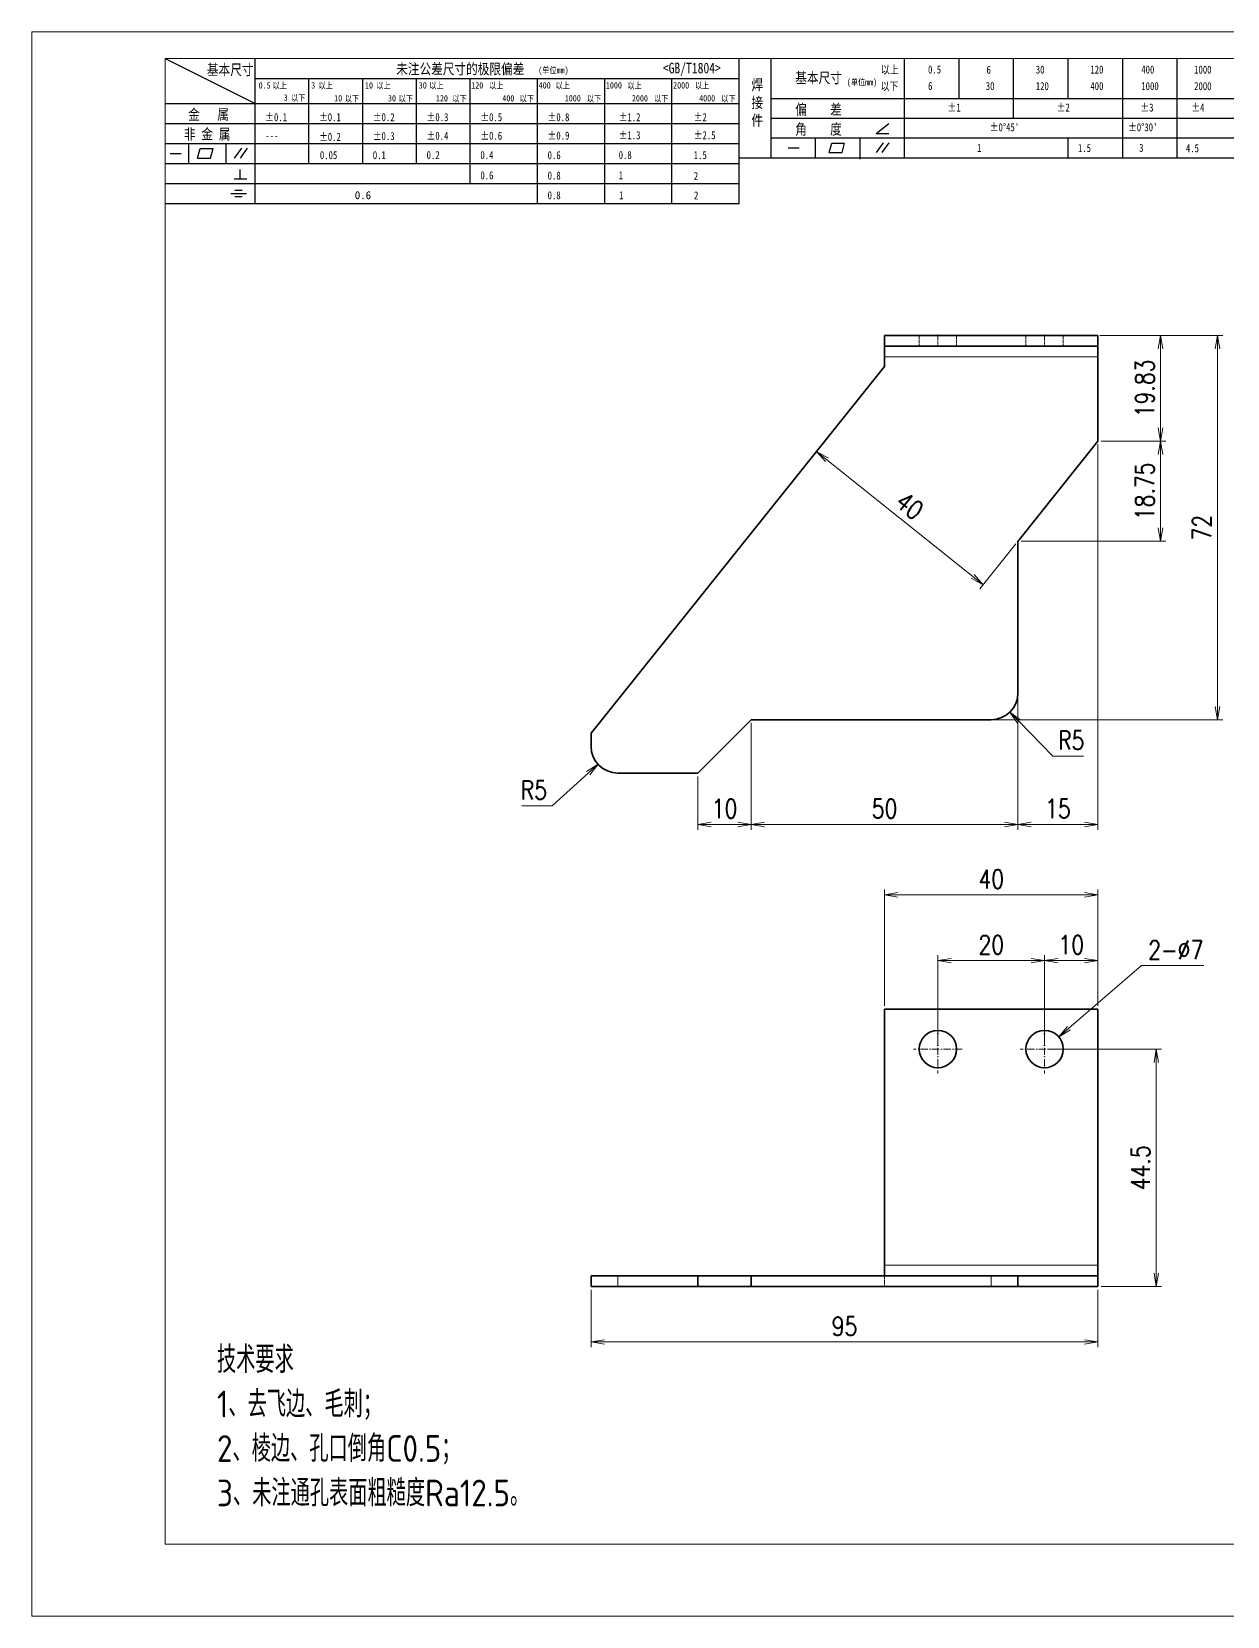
# Model space of a CAD drawing. Header units: millimetres. Extents: x 1333 to 38145, y -42879 to -3789.
# Drawn here: x 20581.9 to 20806, y -5463.3 to -5166.3 of the extents above; entities that cross this region are included whole.
import ezdxf

# ---------------------------------------------------------------- set-up
doc = ezdxf.new("R2010")
doc.units = ezdxf.units.MM
doc.header["$LTSCALE"] = 0.5
for name, pattern in [('AM_ISO02W050x2', [3.75, 3, -0.75]), ('AM_ISO08W050x2', [9, 6, -0.75, 1.5, -0.75]), ('DASHDOT', [18.5, 12, -3, 0.5, -3]), ('DASHED', [15, 12, -3])]:
    doc.linetypes.add(name, pattern=pattern)
for name, color, linetype, lineweight in [('中心线', 2, 'AM_ISO08W050x2', 18), ('图框', 7, 'Continuous', 18), ('标注线', 3, 'Continuous', 18), ('粗实线', 7, 'Continuous', 35), ('虚线', 1, 'AM_ISO02W050x2', 18)]:
    doc.layers.add(name, color=color, linetype=linetype, lineweight=lineweight)
doc.layers.add('图\\M+19E79\\M+195B6\\M+18E9A', color=7, linetype='Continuous')
doc.layers.add('打印-禁用', color=7, linetype='Continuous', lineweight=15, plot=False)
doc.styles.add('DIM', font='romans.shx', dxfattribs={"width": 0.8, "bigfont": 'bigfont.shx'})
doc.styles.add('国标', font='simfang.ttf', dxfattribs={"width": 0.8})
doc.styles.add('机械长仿宋', font='gbenor.shx', dxfattribs={"height": 1, "bigfont": 'gbcbig.shx'})
doc.dimstyles.new('DEH 1-1$0', dxfattribs={"dimtxt": 3.5, "dimasz": 2.5, "dimexe": 1, "dimexo": 0.625, "dimgap": 1.2, "dimtad": 1, "dimzin": 9, "dimdsep": 46, "dimtxsty": 'DIM', "dimblk": 'OPEN', "dimcen": 0, "dimclrd": 8, "dimclre": 8, "dimclrt": 2, "dimazin": 2, "dimtfac": 0.5, "dimtmove": 0, "dimatfit": 3, "dimldrblk": 'OPEN', "dimfxl": 0, "dimtolj": 2, "dimlwd": 18, "dimlwe": 18, "dimarcsym": 0})
doc.dimstyles.new('DEH 1-1$3', dxfattribs={"dimtxt": 3.5, "dimasz": 2.5, "dimexe": 1, "dimexo": 0.625, "dimgap": 1.2, "dimtad": 1, "dimtoh": 1, "dimdsep": 46, "dimtxsty": 'DIM', "dimblk": 'OPEN', "dimcen": 0, "dimclrd": 8, "dimclre": 8, "dimclrt": 2, "dimazin": 2, "dimtfac": 0.5, "dimtofl": 0, "dimtmove": 0, "dimatfit": 3, "dimldrblk": 'OPEN', "dimfxl": 0, "dimtolj": 2, "dimlwd": 18, "dimlwe": 18, "dimarcsym": 0})
doc.dimstyles.new('DEH 1-1$4', dxfattribs={"dimtxt": 3.5, "dimasz": 2.5, "dimexe": 1, "dimexo": 0.625, "dimgap": 1.2, "dimtad": 1, "dimtoh": 1, "dimdsep": 46, "dimtxsty": 'DIM', "dimblk": 'OPEN', "dimcen": 0, "dimclrd": 8, "dimclre": 8, "dimclrt": 2, "dimazin": 2, "dimtfac": 0.5, "dimtofl": 0, "dimtmove": 0, "dimatfit": 3, "dimldrblk": 'OPEN', "dimfxl": 0, "dimtolj": 2, "dimlwd": 18, "dimlwe": 18, "dimarcsym": 0})

# ---------------------------------------------------------------- blocks, each defined once
blk = doc.blocks.new('GZDEH零件A3图框V01版')
at = {"layer": '图\\M+19E79\\M+195B6\\M+18E9A', "color": 9}
for p, q in [((2882.49, -1554.46), (2899.37, -1562.92)), ((2899.37, -1581.67), (2899.37, -1554.46)), ((2990.09, -1581.67), (2990.09, -1554.46)), ((2996.09, -1573.08), (2996.09, -1554.46)), ((3021.09, -1561.98), (3021.09, -1554.46)), ((3031.31, -1561.98), (3031.31, -1554.46)), ((3041.53, -1561.98), (3041.53, -1554.46)), ((3051.75, -1561.98), (3051.75, -1554.46)), ((3061.98, -1561.98), (3061.98, -1554.46)), ((3072.2, -1561.98), (3072.2, -1554.46)), ((2899.37, -1558.24), (2990.09, -1558.24)), ((2909.45, -1574.17), (2909.45, -1558.24)), ((2919.53, -1574.17), (2919.53, -1558.24)), ((2929.61, -1574.17), (2929.61, -1558.24)), ((2939.69, -1577.92), (2939.69, -1558.24)), ((2952.29, -1581.67), (2952.29, -1558.24)), ((2964.89, -1581.67), (2964.89, -1558.24)), ((2977.49, -1581.67), (2977.49, -1558.24)), ((2996.09, -1561.98), (3113.09, -1561.98)), ((3021.09, -1573.08), (3021.09, -1561.98)), ((3041.53, -1565.68), (3041.53, -1561.98)), ((3061.98, -1573.08), (3061.98, -1561.98)), ((3072.2, -1573.08), (3072.2, -1561.98)), ((2882.49, -1562.92), (2990.09, -1562.92)), ((2882.49, -1566.67), (2990.09, -1566.67)), ((2996.09, -1565.68), (3113.09, -1565.68)), ((3015.75, -1568.51), (3018.15, -1566.66)), ((2882.49, -1570.42), (2990.09, -1570.42)), ((2886.92, -1574.12), (2886.92, -1570.42)), ((2893.91, -1574.12), (2893.91, -1570.42)), ((2996.09, -1569.38), (3113.09, -1569.38)), ((3004.42, -1573.08), (3004.42, -1569.38)), ((3006.97, -1572.12), (3007.45, -1570.33)), ((3007.45, -1570.33), (3009.86, -1570.33)), ((3009.39, -1572.12), (3009.86, -1570.33)), ((3012.75, -1573.08), (3012.75, -1569.38)), ((3015.75, -1568.51), (3018.15, -1568.51)), ((3015.81, -1572.12), (3017.15, -1570.26)), ((3016.89, -1572.12), (3018.23, -1570.26)), ((3051.75, -1573.08), (3051.75, -1569.38)), ((2883.43, -1572.27), (2885.49, -1572.27)), ((2888.59, -1573.16), (2889.07, -1571.37)), ((2888.59, -1573.16), (2891, -1573.16)), ((2889.07, -1571.37), (2891.48, -1571.37)), ((2891, -1573.16), (2891.48, -1571.37)), ((2895.52, -1573.16), (2896.85, -1571.3)), ((2896.6, -1573.16), (2897.94, -1571.3)), ((2990.09, -1573.08), (3113.09, -1573.08)), ((2999.26, -1571.23), (3001.32, -1571.23)), ((3006.97, -1572.12), (3009.39, -1572.12)), ((3012.75, -1573.33), (3012.75, -1573.08)), ((2882.49, -1574.17), (2990.09, -1574.17)), ((2895.42, -1577.05), (2897.81, -1577.05)), ((2896.58, -1577.05), (2896.58, -1575.28)), ((2882.49, -1577.92), (2990.09, -1577.92)), ((2894.79, -1579.77), (2897.77, -1579.77)), ((2895.57, -1579.17), (2896.92, -1579.17)), ((2882.49, -1581.67), (2990.09, -1581.67)), ((2895.57, -1580.37), (2896.93, -1580.37))]:
    blk.add_line(p, q, dxfattribs=at)
at = {"layer": '图框', "linetype": 'Continuous'}
for p, q in [((2882.49, -1554.46), (2882.49, -1832.96)), ((3272.49, -1554.46), (2882.49, -1554.46)), ((2882.49, -1832.96), (3272.49, -1832.96))]:
    blk.add_line(p, q, dxfattribs=at)
at = {"layer": '打印-禁用', "linetype": 'Continuous'}
for p, q in [((2857.49, -1549.46), (2857.49, -1846.46)), ((3277.49, -1549.46), (2857.49, -1549.46)), ((2857.49, -1846.46), (3277.49, -1846.46))]:
    blk.add_line(p, q, dxfattribs=at)
at = {"layer": '图\\M+19E79\\M+195B6\\M+18E9A', "color": 9, "style": '国标', "width": 0.8}
for s, height, p in [('基本尺寸', 2, (2890.33, -1557.58)), ('未注公差尺寸的极限偏差', 2, (2925.81, -1557.44)), ('<GB/T1804>', 2, (2975.78, -1557.27)), ('以上', 1.5, (3016.64, -1557.33)), ('0.5', 1.5, (3025.49, -1557.3)), ('6', 1.5, (3036.45, -1557.34)), ('30', 1.5, (3045.69, -1557.31)), ('120', 1.5, (3055.91, -1557.31)), ('400', 1.5, (3065.46, -1557.31)), ('1000', 1.5, (3075.36, -1557.31)), ('30', 1.2, (2930.04, -1560.11)), ('基本尺寸', 2, (3000.6, -1559.1)), ('以下', 1.5, (3016.58, -1560.43)), ('6', 1.5, (3025.49, -1560.38)), ('30', 1.5, (3036.31, -1560.39)), ('120', 1.5, (3045.69, -1560.41)), ('400', 1.5, (3055.91, -1560.41)), ('1000', 1.5, (3065.46, -1560.41)), ('2000', 1.5, (3075.36, -1560.41)), ('金   属', 2, (2886.82, -1565.98)), ('±0.1', 1.5, (2901.27, -1566.23)), ('±0.1', 1.5, (2911.35, -1566.23)), ('±0.2', 1.5, (2921.43, -1566.23)), ('±0.3', 1.5, (2931.51, -1566.23)), ('±0.5', 1.5, (2941.59, -1566.23)), ('±0.8', 1.5, (2954.19, -1566.23)), ('±1.2', 1.5, (2967.51, -1566.23)), ('±2', 1.5, (2981.58, -1566.23)), ('偏    差', 2, (3000.6, -1565.04)), ('±1', 1.5, (3029.16, -1564.42)), ('±2', 1.5, (3049.61, -1564.42)), ('±3', 1.5, (3065.3, -1564.42)), ('±4', 1.5, (3074.85, -1564.42)), ('非 金 属', 2, (2886.02, -1569.65)), ('±0.3', 1.5, (2921.43, -1569.77)), ('±0.4', 1.5, (2931.51, -1569.71)), ('±0.6', 1.5, (2941.59, -1569.71)), ('±0.9', 1.5, (2954.19, -1569.68)), ('±1.3', 1.5, (2967.51, -1569.62)), ('±2.5', 1.5, (2981.58, -1569.61)), ('角    度', 2, (3000.6, -1568.74)), ("±0%%D45'", 1.5, (3037.06, -1568.12)), ("±0%%D30'", 1.5, (3062.98, -1568.12)), ('---', 1.5, (2901.27, -1569.65)), ('±0.2', 1.5, (2911.35, -1569.92)), ('1', 1.5, (3034.69, -1571.98)), ('1.5', 1.5, (3053.59, -1572.01)), ('3', 1.5, (3065.05, -1571.98)), ('4.5', 1.5, (3073.82, -1572.05)), ('0.1', 1.5, (2921.43, -1573.34)), ('0.2', 1.5, (2931.51, -1573.33)), ('0.4', 1.5, (2941.59, -1573.33)), ('0.6', 1.5, (2954.19, -1573.35)), ('0.8', 1.5, (2967.51, -1573.33)), ('1.5', 1.5, (2981.58, -1573.34)), ('0.6', 1.5, (2941.59, -1577.14)), ('0.8', 1.5, (2954.19, -1577.17)), ('1', 1.5, (2967.51, -1577.12)), ('2', 1.5, (2981.58, -1577.26)), ('0.8', 1.5, (2954.19, -1580.87)), ('1', 1.5, (2967.59, -1580.86)), ('2', 1.5, (2981.62, -1580.89))]:
    blk.add_text(s, height=height, dxfattribs=at).set_placement(p)
at = {"layer": '图\\M+19E79\\M+195B6\\M+18E9A', "color": 9, "lineweight": 15, "style": '国标', "width": 0.8}
for s, p in [('(单位mm)', (2952.44, -1557.27)), ('0.5', (2900.03, -1560.11)), ('以上', (2902.64, -1560.16)), ('3', (2909.88, -1560.11)), ('以上', (2911.25, -1560.16)), ('10', (2919.96, -1560.11)), ('以上', (2922.09, -1560.16)), ('以上', (2932.02, -1560.16)), ('120', (2939.88, -1560.11)), ('以上', (2943.21, -1560.16)), ('400', (2952.52, -1560.11)), ('以上', (2955.68, -1560.16)), ('1000', (2965.12, -1560.11)), ('以上', (2969.16, -1560.16)), ('2000', (2977.72, -1560.11)), ('以上', (2981.8, -1560.16)), ('(单位mm)', (3010.27, -1559.51)), ('3', (2904.73, -1562.41)), ('以下', (2906.1, -1562.46)), ('10', (2914.19, -1562.54)), ('以下', (2916.18, -1562.59)), ('30', (2924.27, -1562.54)), ('以下', (2926.26, -1562.59)), ('120', (2933.26, -1562.54)), ('以下', (2936.34, -1562.59)), ('400', (2945.7, -1562.54)), ('以下', (2948.94, -1562.59)), ('1000', (2957.41, -1562.54)), ('以下', (2961.54, -1562.59)), ('2000', (2969.99, -1562.54)), ('以下', (2974.14, -1562.59)), ('4000', (2982.59, -1562.54)), ('以下', (2986.74, -1562.59))]:
    blk.add_text(s, height=1.2, dxfattribs=at).set_placement(p)
at = {"layer": '图\\M+19E79\\M+195B6\\M+18E9A', "color": 9, "lineweight": 13, "style": '国标'}
blk.add_text('0.6', height=1.5, dxfattribs=at).set_placement((2918.05, -1580.85))
at = {"layer": '图\\M+19E79\\M+195B6\\M+18E9A', "color": 9, "insert": (2992.39, -1558.41), "char_height": 2, "width": 3.1877, "attachment_point": 1, "style": '国标'}
blk.add_mtext('焊\\P接\\P件', dxfattribs=at)
at = {"layer": '图\\M+19E79\\M+195B6\\M+18E9A', "color": 9, "insert": (2911.51, -1573.37), "char_height": 1.5, "attachment_point": 7, "style": '国标'}
blk.add_mtext_dynamic_manual_height_columns('0.05', width=5.1982, gutter_width=12.5, heights=[0], dxfattribs=at)
blk = doc.blocks.new('DEH A3')
at = {"layer": '图框'}
blk.add_blockref('GZDEH零件A3图框V01版', (-2857.49, 1846.46), dxfattribs=at)
blk = doc.blocks.new('_Open')
at = {"color": 0, "linetype": 'ByBlock', "lineweight": -2}
for p, q in [((-1, 0.17), (0, 0)), ((-1, -0.17), (0, 0)), ((0, 0), (-1, 0))]:
    blk.add_line(p, q, dxfattribs=at)
blk = doc.blocks.new('*D67')
at = {"layer": 'Defpoints', "color": 0, "transparency": 16777216}
for p in [(20771.74, -5357), (20781.74, -5401.5), (20792.67, -5401.5)]:
    blk.add_point(p, dxfattribs=at)
at = {"layer": '标注线', "color": 8, "lineweight": 18, "transparency": 16777216}
for p, q in [((20772.36, -5357), (20793.67, -5357)), ((20792.67, -5359.5), (20792.67, -5399)), ((20782.36, -5401.5), (20793.67, -5401.5))]:
    blk.add_line(p, q, dxfattribs=at)
at = {"layer": '标注线', "color": 8, "lineweight": 18, "transparency": 16777216, "xscale": 2.5, "yscale": 2.5, "zscale": 2.5}
for p, rotation in [((20792.67, -5357), 90), ((20792.67, -5401.5), 270)]:
    blk.add_blockref('_Open', p, dxfattribs=dict(at, rotation=rotation))
at = {"layer": '标注线', "color": 2, "transparency": 16777216, "insert": (20789.72, -5379.25), "char_height": 3.5, "attachment_point": 5, "rotation": 90, "style": 'DIM'}
blk.add_mtext('\\A2;44.5', dxfattribs=at)
blk = doc.blocks.new('*D68')
at = {"layer": 'Defpoints', "color": 0, "transparency": 16777216}
for p in [(20781.74, -5340.42), (20781.74, -5349.5), (20771.74, -5357)]:
    blk.add_point(p, dxfattribs=at)
at = {"layer": '标注线', "color": 8, "lineweight": 18, "transparency": 16777216}
for p, q in [((20771.74, -5356.37), (20771.74, -5339.42)), ((20781.74, -5348.87), (20781.74, -5339.42)), ((20774.24, -5340.42), (20779.24, -5340.42))]:
    blk.add_line(p, q, dxfattribs=at)
at = {"layer": '标注线', "color": 8, "lineweight": 18, "transparency": 16777216, "xscale": 2.5, "yscale": 2.5, "zscale": 2.5, "rotation": 180}
blk.add_blockref('_Open', (20771.74, -5340.42), dxfattribs=at)
at = {"layer": '标注线', "color": 8, "lineweight": 18, "transparency": 16777216, "xscale": 2.5, "yscale": 2.5, "zscale": 2.5}
blk.add_blockref('_Open', (20781.74, -5340.42), dxfattribs=at)
at = {"layer": '标注线', "color": 2, "transparency": 16777216, "insert": (20776.74, -5337.47), "char_height": 3.5, "attachment_point": 5, "style": 'DIM'}
blk.add_mtext('\\A2;10', dxfattribs=at)
blk = doc.blocks.new('*D69')
at = {"layer": 'Defpoints', "color": 0, "transparency": 16777216}
for p in [(20751.74, -5340.42), (20751.74, -5357), (20771.74, -5357)]:
    blk.add_point(p, dxfattribs=at)
at = {"layer": '标注线', "color": 8, "lineweight": 18, "transparency": 16777216}
for p, q in [((20751.74, -5356.37), (20751.74, -5339.42)), ((20771.74, -5356.37), (20771.74, -5339.42)), ((20769.24, -5340.42), (20754.24, -5340.42))]:
    blk.add_line(p, q, dxfattribs=at)
at = {"layer": '标注线', "color": 8, "lineweight": 18, "transparency": 16777216, "xscale": 2.5, "yscale": 2.5, "zscale": 2.5, "rotation": 180}
blk.add_blockref('_Open', (20751.74, -5340.42), dxfattribs=at)
at = {"layer": '标注线', "color": 8, "lineweight": 18, "transparency": 16777216, "xscale": 2.5, "yscale": 2.5, "zscale": 2.5}
blk.add_blockref('_Open', (20771.74, -5340.42), dxfattribs=at)
at = {"layer": '标注线', "color": 2, "transparency": 16777216, "insert": (20761.74, -5337.47), "char_height": 3.5, "attachment_point": 5, "style": 'DIM'}
blk.add_mtext('\\A2;20', dxfattribs=at)
blk = doc.blocks.new('*D70')
at = {"layer": 'Defpoints', "color": 0, "transparency": 16777216}
for p in [(20741.74, -5328.08), (20741.74, -5349.5), (20781.74, -5349.5)]:
    blk.add_point(p, dxfattribs=at)
at = {"layer": '标注线', "color": 8, "lineweight": 18, "transparency": 16777216}
for p, q in [((20741.74, -5348.87), (20741.74, -5327.08)), ((20779.24, -5328.08), (20744.24, -5328.08)), ((20781.74, -5348.87), (20781.74, -5327.08))]:
    blk.add_line(p, q, dxfattribs=at)
at = {"layer": '标注线', "color": 8, "lineweight": 18, "transparency": 16777216, "xscale": 2.5, "yscale": 2.5, "zscale": 2.5, "rotation": 180}
blk.add_blockref('_Open', (20741.74, -5328.08), dxfattribs=at)
at = {"layer": '标注线', "color": 8, "lineweight": 18, "transparency": 16777216, "xscale": 2.5, "yscale": 2.5, "zscale": 2.5}
blk.add_blockref('_Open', (20781.74, -5328.08), dxfattribs=at)
at = {"layer": '标注线', "color": 2, "transparency": 16777216, "insert": (20761.74, -5325.13), "char_height": 3.5, "attachment_point": 5, "style": 'DIM'}
blk.add_mtext('\\A2;40', dxfattribs=at)
blk = doc.blocks.new('*D71')
at = {"layer": 'Defpoints', "color": 0, "transparency": 16777216}
for p in [(20774.39, -5354.71), (20769.09, -5359.28)]:
    blk.add_point(p, dxfattribs=at)
at = {"layer": '标注线', "color": 8, "lineweight": 18, "transparency": 16777216}
for p, q in [((20789.87, -5341.36), (20776.28, -5353.08)), ((20801.6, -5341.36), (20789.87, -5341.36))]:
    blk.add_line(p, q, dxfattribs=at)
at = {"layer": '标注线', "color": 8, "lineweight": 18, "transparency": 16777216, "xscale": 2.5, "yscale": 2.5, "zscale": 2.5, "rotation": 220.7754595178514}
blk.add_blockref('_Open', (20774.39, -5354.71), dxfattribs=at)
at = {"layer": '标注线', "color": 2, "transparency": 16777216, "insert": (20796.33, -5338.41), "char_height": 3.5, "attachment_point": 5, "style": 'DIM'}
blk.add_mtext('\\A2;2-%%c7', dxfattribs=at)
blk = doc.blocks.new('*D72')
at = {"layer": 'Defpoints', "color": 0, "transparency": 16777216}
for p in [(20686.74, -5401.5), (20781.74, -5401.5), (20686.74, -5411.9)]:
    blk.add_point(p, dxfattribs=at)
at = {"layer": '标注线', "color": 8, "lineweight": 18, "transparency": 16777216}
for p, q in [((20686.74, -5402.12), (20686.74, -5412.9)), ((20781.74, -5402.12), (20781.74, -5412.9)), ((20779.24, -5411.9), (20689.24, -5411.9))]:
    blk.add_line(p, q, dxfattribs=at)
at = {"layer": '标注线', "color": 8, "lineweight": 18, "transparency": 16777216, "xscale": 2.5, "yscale": 2.5, "zscale": 2.5, "rotation": 180}
blk.add_blockref('_Open', (20686.74, -5411.9), dxfattribs=at)
at = {"layer": '标注线', "color": 8, "lineweight": 18, "transparency": 16777216, "xscale": 2.5, "yscale": 2.5, "zscale": 2.5}
blk.add_blockref('_Open', (20781.74, -5411.9), dxfattribs=at)
at = {"layer": '标注线', "color": 2, "transparency": 16777216, "insert": (20734.24, -5408.95), "char_height": 3.5, "attachment_point": 5, "style": 'DIM'}
blk.add_mtext('\\A2;95', dxfattribs=at)
blk = doc.blocks.new('*D73')
at = {"layer": 'Defpoints', "color": 0, "transparency": 16777216}
for p in [(20781.74, -5243.08), (20766.74, -5290.26), (20766.74, -5314.89)]:
    blk.add_point(p, dxfattribs=at)
at = {"layer": '标注线', "color": 8, "lineweight": 18, "transparency": 16777216}
for p, q in [((20781.74, -5243.71), (20781.74, -5315.89)), ((20766.74, -5290.88), (20766.74, -5315.89)), ((20779.24, -5314.89), (20769.24, -5314.89))]:
    blk.add_line(p, q, dxfattribs=at)
at = {"layer": '标注线', "color": 8, "lineweight": 18, "transparency": 16777216, "xscale": 2.5, "yscale": 2.5, "zscale": 2.5, "rotation": 180}
blk.add_blockref('_Open', (20766.74, -5314.89), dxfattribs=at)
at = {"layer": '标注线', "color": 8, "lineweight": 18, "transparency": 16777216, "xscale": 2.5, "yscale": 2.5, "zscale": 2.5}
blk.add_blockref('_Open', (20781.74, -5314.89), dxfattribs=at)
at = {"layer": '标注线', "color": 2, "transparency": 16777216, "insert": (20774.24, -5311.94), "char_height": 3.5, "attachment_point": 5, "style": 'DIM'}
blk.add_mtext('\\A2;15', dxfattribs=at)
blk = doc.blocks.new('*D74')
at = {"layer": 'Defpoints', "color": 0, "transparency": 16777216}
for p in [(20766.74, -5290.26), (20716.74, -5295.26), (20716.74, -5314.89)]:
    blk.add_point(p, dxfattribs=at)
at = {"layer": '标注线', "color": 8, "lineweight": 18, "transparency": 16777216}
for p, q in [((20766.74, -5290.88), (20766.74, -5315.89)), ((20716.74, -5295.88), (20716.74, -5315.89)), ((20764.24, -5314.89), (20719.24, -5314.89))]:
    blk.add_line(p, q, dxfattribs=at)
at = {"layer": '标注线', "color": 8, "lineweight": 18, "transparency": 16777216, "xscale": 2.5, "yscale": 2.5, "zscale": 2.5, "rotation": 180}
blk.add_blockref('_Open', (20716.74, -5314.89), dxfattribs=at)
at = {"layer": '标注线', "color": 8, "lineweight": 18, "transparency": 16777216, "xscale": 2.5, "yscale": 2.5, "zscale": 2.5}
blk.add_blockref('_Open', (20766.74, -5314.89), dxfattribs=at)
at = {"layer": '标注线', "color": 2, "transparency": 16777216, "insert": (20741.74, -5311.94), "char_height": 3.5, "attachment_point": 5, "style": 'DIM'}
blk.add_mtext('\\A2;50', dxfattribs=at)
blk = doc.blocks.new('*D75')
at = {"layer": 'Defpoints', "color": 0, "transparency": 16777216}
for p in [(20781.74, -5223.26), (20781.74, -5243.08), (20793.47, -5243.08)]:
    blk.add_point(p, dxfattribs=at)
at = {"layer": '标注线', "color": 8, "lineweight": 18, "transparency": 16777216}
for p, q in [((20782.36, -5223.26), (20794.47, -5223.26)), ((20793.47, -5225.76), (20793.47, -5240.58)), ((20782.36, -5243.08), (20794.47, -5243.08))]:
    blk.add_line(p, q, dxfattribs=at)
at = {"layer": '标注线', "color": 8, "lineweight": 18, "transparency": 16777216, "xscale": 2.5, "yscale": 2.5, "zscale": 2.5}
for p, rotation in [((20793.47, -5223.26), 90), ((20793.47, -5243.08), 270)]:
    blk.add_blockref('_Open', p, dxfattribs=dict(at, rotation=rotation))
at = {"layer": '标注线', "color": 2, "transparency": 16777216, "insert": (20790.52, -5233.17), "char_height": 3.5, "attachment_point": 5, "rotation": 90, "style": 'DIM'}
blk.add_mtext('\\A2;19.83', dxfattribs=at)
blk = doc.blocks.new('*D76')
at = {"layer": 'Defpoints', "color": 0, "transparency": 16777216}
for p in [(20781.74, -5243.08), (20766.74, -5261.83), (20793.47, -5261.83)]:
    blk.add_point(p, dxfattribs=at)
at = {"layer": '标注线', "color": 8, "lineweight": 18, "transparency": 16777216}
for p, q in [((20782.36, -5243.08), (20794.47, -5243.08)), ((20793.47, -5245.58), (20793.47, -5259.33)), ((20767.36, -5261.83), (20794.47, -5261.83))]:
    blk.add_line(p, q, dxfattribs=at)
at = {"layer": '标注线', "color": 8, "lineweight": 18, "transparency": 16777216, "xscale": 2.5, "yscale": 2.5, "zscale": 2.5}
for p, rotation in [((20793.47, -5243.08), 90), ((20793.47, -5261.83), 270)]:
    blk.add_blockref('_Open', p, dxfattribs=dict(at, rotation=rotation))
at = {"layer": '标注线', "color": 2, "transparency": 16777216, "insert": (20790.52, -5252.46), "char_height": 3.5, "attachment_point": 5, "rotation": 90, "style": 'DIM'}
blk.add_mtext('\\A2;18.75', dxfattribs=at)
blk = doc.blocks.new('*D77')
at = {"layer": 'Defpoints', "color": 0, "transparency": 16777216}
for p in [(20781.48, -5223.26), (20761.74, -5295.26), (20804.15, -5295.26)]:
    blk.add_point(p, dxfattribs=at)
at = {"layer": '标注线', "color": 8, "lineweight": 18, "transparency": 16777216}
for p, q in [((20782.11, -5223.26), (20805.15, -5223.26)), ((20804.15, -5225.76), (20804.15, -5292.76)), ((20762.36, -5295.26), (20805.15, -5295.26))]:
    blk.add_line(p, q, dxfattribs=at)
at = {"layer": '标注线', "color": 8, "lineweight": 18, "transparency": 16777216, "xscale": 2.5, "yscale": 2.5, "zscale": 2.5}
for p, rotation in [((20804.15, -5223.26), 90), ((20804.15, -5295.26), 270)]:
    blk.add_blockref('_Open', p, dxfattribs=dict(at, rotation=rotation))
at = {"layer": '标注线', "color": 2, "transparency": 16777216, "insert": (20801.2, -5259.26), "char_height": 3.5, "attachment_point": 5, "rotation": 90, "style": 'DIM'}
blk.add_mtext('\\A2;72', dxfattribs=at)
blk = doc.blocks.new('*D78')
at = {"layer": 'Defpoints', "color": 0, "transparency": 16777216}
for p in [(20716.74, -5295.26), (20706.74, -5305.26), (20706.74, -5314.89)]:
    blk.add_point(p, dxfattribs=at)
at = {"layer": '标注线', "color": 8, "lineweight": 18, "transparency": 16777216}
for p, q in [((20716.74, -5295.88), (20716.74, -5315.89)), ((20706.74, -5305.88), (20706.74, -5315.89)), ((20714.24, -5314.89), (20709.24, -5314.89))]:
    blk.add_line(p, q, dxfattribs=at)
at = {"layer": '标注线', "color": 8, "lineweight": 18, "transparency": 16777216, "xscale": 2.5, "yscale": 2.5, "zscale": 2.5, "rotation": 180}
blk.add_blockref('_Open', (20706.74, -5314.89), dxfattribs=at)
at = {"layer": '标注线', "color": 8, "lineweight": 18, "transparency": 16777216, "xscale": 2.5, "yscale": 2.5, "zscale": 2.5}
blk.add_blockref('_Open', (20716.74, -5314.89), dxfattribs=at)
at = {"layer": '标注线', "color": 2, "transparency": 16777216, "insert": (20711.74, -5311.94), "char_height": 3.5, "attachment_point": 5, "style": 'DIM'}
blk.add_mtext('\\A2;10', dxfattribs=at)
blk = doc.blocks.new('*D79')
at = {"layer": 'Defpoints', "color": 0, "transparency": 16777216}
for p in [(20691.74, -5300.26), (20688.04, -5303.62)]:
    blk.add_point(p, dxfattribs=at)
at = {"layer": '标注线', "color": 8, "lineweight": 18, "transparency": 16777216}
for p, q in [((20679.47, -5311.41), (20686.19, -5305.3)), ((20673.74, -5311.41), (20679.47, -5311.41))]:
    blk.add_line(p, q, dxfattribs=at)
at = {"layer": '标注线', "color": 8, "lineweight": 18, "transparency": 16777216, "xscale": 2.5, "yscale": 2.5, "zscale": 2.5, "rotation": 42.28112903837671}
blk.add_blockref('_Open', (20688.04, -5303.62), dxfattribs=at)
at = {"layer": '标注线', "color": 2, "transparency": 16777216, "insert": (20676.01, -5308.46), "char_height": 3.5, "attachment_point": 5, "style": 'DIM'}
blk.add_mtext('\\A2;R5', dxfattribs=at)
blk = doc.blocks.new('*D80')
at = {"layer": 'Defpoints', "color": 0, "transparency": 16777216}
for p in [(20761.74, -5290.26), (20765.23, -5293.84)]:
    blk.add_point(p, dxfattribs=at)
at = {"layer": '标注线', "color": 8, "lineweight": 18, "transparency": 16777216}
for p, q in [((20773.27, -5302.08), (20766.97, -5295.63)), ((20779, -5302.08), (20773.27, -5302.08))]:
    blk.add_line(p, q, dxfattribs=at)
at = {"layer": '标注线', "color": 8, "lineweight": 18, "transparency": 16777216, "xscale": 2.5, "yscale": 2.5, "zscale": 2.5, "rotation": 134.275008560637}
blk.add_blockref('_Open', (20765.23, -5293.84), dxfattribs=at)
at = {"layer": '标注线', "color": 2, "transparency": 16777216, "insert": (20776.73, -5299.13), "char_height": 3.5, "attachment_point": 5, "style": 'DIM'}
blk.add_mtext('\\A2;R5', dxfattribs=at)
blk = doc.blocks.new('*D81')
at = {"layer": 'Defpoints', "color": 0, "transparency": 16777216}
for p in [(20735.5, -5236.85), (20728.99, -5244.99), (20766.74, -5261.83)]:
    blk.add_point(p, dxfattribs=at)
at = {"layer": '标注线', "color": 8, "lineweight": 18, "transparency": 16777216}
for p, q in [((20735.11, -5237.33), (20728.36, -5245.77)), ((20758.27, -5268.41), (20730.94, -5246.55)), ((20766.35, -5262.32), (20759.6, -5270.76))]:
    blk.add_line(p, q, dxfattribs=at)
at = {"layer": '标注线', "color": 8, "lineweight": 18, "transparency": 16777216, "xscale": 2.5, "yscale": 2.5, "zscale": 2.5}
for p, rotation in [((20728.99, -5244.99), 141.3401917459144), ((20760.22, -5269.97), 321.3401917459144)]:
    blk.add_blockref('_Open', p, dxfattribs=dict(at, rotation=rotation))
at = {"layer": '标注线', "color": 2, "transparency": 16777216, "insert": (20746.45, -5255.18), "char_height": 3.5, "attachment_point": 5, "rotation": 321.3402, "style": 'DIM'}
blk.add_mtext('\\A2;40', dxfattribs=at)

msp = doc.modelspace()

# ---------------------------------------------------------------- linework, layer by layer
at = {"color": 7, "lineweight": 13}
for p, q in [((20781.736, -5227.259), (20741.736, -5227.259)), ((20781.736, -5397.499), (20741.736, -5397.499))]:
    msp.add_line(p, q, dxfattribs=at)
at = {"color": 7, "lineweight": 13, "ltscale": 0.05}
for p, q in [((20691.736, -5401.499), (20691.736, -5399.499)), ((20761.736, -5401.499), (20761.736, -5399.499))]:
    msp.add_line(p, q, dxfattribs=at)
at = {"layer": '中心线', "linetype": 'DASHDOT', "lineweight": 13, "ltscale": 0.060015}
for p, q in [((20751.736, -5223.059), (20751.736, -5225.459)), ((20771.736, -5223.059), (20771.736, -5225.459))]:
    msp.add_line(p, q, dxfattribs=at)
at = {"layer": '中心线', "linetype": 'DASHDOT', "lineweight": 13, "ltscale": 0.2275}
for p, q in [((20751.736, -5352.449), (20751.736, -5361.549)), ((20771.736, -5352.449), (20771.736, -5361.549)), ((20756.286, -5356.999), (20747.186, -5356.999)), ((20776.286, -5356.999), (20767.186, -5356.999))]:
    msp.add_line(p, q, dxfattribs=at)
at = {"layer": '粗实线', "lineweight": 35, "ltscale": 0.05}
for p, q in [((20741.736, -5223.259), (20741.736, -5225.259)), ((20781.736, -5225.259), (20781.736, -5223.259)), ((20741.736, -5227.259), (20741.736, -5225.259)), ((20781.736, -5225.259), (20781.736, -5227.259)), ((20741.736, -5399.499), (20741.736, -5397.499)), ((20781.736, -5397.499), (20781.736, -5399.499)), ((20686.736, -5401.499), (20686.736, -5399.499)), ((20706.736, -5401.499), (20706.736, -5399.499)), ((20716.736, -5401.499), (20716.736, -5399.499)), ((20766.736, -5401.499), (20766.736, -5399.499)), ((20781.736, -5401.499), (20781.736, -5399.499))]:
    msp.add_line(p, q, dxfattribs=at)
at = {"layer": '粗实线', "lineweight": 35}
for p, q in [((20781.736, -5223.259), (20741.736, -5223.259)), ((20781.736, -5225.259), (20741.736, -5225.259)), ((20686.736, -5297.803), (20741.736, -5229.053)), ((20781.736, -5243.085), (20766.736, -5261.835)), ((20766.736, -5261.835), (20766.736, -5290.259)), ((20761.736, -5295.259), (20716.736, -5295.259)), ((20741.736, -5397.499), (20741.736, -5349.499)), ((20781.736, -5349.499), (20741.736, -5349.499)), ((20781.736, -5397.499), (20781.736, -5349.499)), ((20761.736, -5399.499), (20716.736, -5399.499)), ((20761.736, -5401.499), (20716.736, -5401.499))]:
    msp.add_line(p, q, dxfattribs=at)
at = {"layer": '粗实线', "lineweight": 35, "ltscale": 0.044863}
msp.add_line((20741.736, -5229.053), (20741.736, -5227.259), dxfattribs=at)
at = {"layer": '粗实线', "lineweight": 35, "ltscale": 0.395652}
msp.add_line((20781.736, -5227.259), (20781.736, -5243.085), dxfattribs=at)
at = {"layer": '粗实线', "lineweight": 35, "ltscale": 0.353553}
msp.add_line((20706.736, -5305.259), (20716.736, -5295.259), dxfattribs=at)
at = {"layer": '粗实线', "lineweight": 35, "ltscale": 0.061387}
msp.add_line((20686.736, -5297.803), (20686.736, -5300.259), dxfattribs=at)
at = {"layer": '粗实线', "lineweight": 35, "ltscale": 0.375}
for p, q in [((20691.736, -5305.259), (20706.736, -5305.259)), ((20691.736, -5399.499), (20706.736, -5399.499)), ((20706.736, -5401.499), (20691.736, -5401.499)), ((20781.736, -5399.499), (20766.736, -5399.499)), ((20781.736, -5401.499), (20766.736, -5401.499))]:
    msp.add_line(p, q, dxfattribs=at)
at = {"layer": '粗实线', "lineweight": 35, "ltscale": 0.125}
for p, q in [((20691.736, -5399.499), (20686.736, -5399.499)), ((20691.736, -5401.499), (20686.736, -5401.499)), ((20766.736, -5399.499), (20761.736, -5399.499)), ((20766.736, -5401.499), (20761.736, -5401.499))]:
    msp.add_line(p, q, dxfattribs=at)
at = {"layer": '粗实线', "lineweight": 35, "ltscale": 0.25}
for p, q in [((20706.736, -5399.499), (20716.736, -5399.499)), ((20706.736, -5401.499), (20716.736, -5401.499))]:
    msp.add_line(p, q, dxfattribs=at)
at = {"layer": '粗实线', "lineweight": 35}
for centre in [(20751.736, -5356.999), (20771.736, -5356.999)]:
    msp.add_circle(centre, 3.5, dxfattribs=at)
for centre, start, end in [((20761.736, -5290.259), 270, 0), ((20691.736, -5300.259), 180, 270)]:
    msp.add_arc(centre, 5, start, end, dxfattribs=at)
at = {"layer": '虚线', "linetype": 'DASHED', "lineweight": 13, "ltscale": 0.05}
for p, q in [((20748.236, -5223.259), (20748.236, -5225.259)), ((20755.236, -5223.259), (20755.236, -5225.259)), ((20768.236, -5223.259), (20768.236, -5225.259)), ((20775.236, -5223.259), (20775.236, -5225.259)), ((20741.736, -5399.499), (20741.736, -5401.499))]:
    msp.add_line(p, q, dxfattribs=at)
at = {"layer": '虚线', "linetype": 'DASHED', "lineweight": 13}
for p, q in [((20781.736, -5227.259), (20741.736, -5227.259)), ((20781.736, -5397.499), (20741.736, -5397.499))]:
    msp.add_line(p, q, dxfattribs=at)

# ---------------------------------------------------------------- block references
at = {"layer": '图框'}
msp.add_blockref('DEH A3', (20581.889, -5463.314), dxfattribs=at)

# ---------------------------------------------------------------- texts
at = {"layer": '标注线', "color": 2, "insert": (20616.618, -5442.697), "char_height": 5, "width": 114.82461, "attachment_point": 7, "style": '机械长仿宋'}
msp.add_mtext('\\A2;技术要求\\P1、去飞边、毛刺；\\P2、棱边、孔口倒角C0.5；\\P3、未注通孔表面粗糙度Ra12.5。', dxfattribs=at)

# ---------------------------------------------------------------- dimensions: what is measured, and where the dimension line sits
at = {"layer": '标注线'}
for base, p1, p2, picture, middle in [((20804.145, -5295.259), (20781.481, -5223.259), (20761.736, -5295.259), '*D77', (20801.195, -5259.259)), ((20793.47, -5243.085), (20781.736, -5223.259), (20781.736, -5243.085), '*D75', (20790.52, -5233.172)), ((20793.47, -5261.835), (20781.736, -5243.085), (20766.736, -5261.835), '*D76', (20790.52, -5252.46)), ((20792.668, -5401.499), (20771.736, -5356.999), (20781.736, -5401.499), '*D67', (20789.718, -5379.249))]:
    dim = msp.add_linear_dim(base=base, p1=p1, p2=p2, angle=90, dimstyle='DEH 1-1$0', dxfattribs=at)
    dim.commit()
    dim.dimension.update_dxf_attribs({"geometry": picture, "text_midpoint": middle})
dim = msp.add_aligned_dim(p1=(20766.736, -5261.835), p2=(20735.501, -5236.847), distance=10.424, dimstyle='DEH 1-1$0', dxfattribs=at)
dim.commit()
dim.dimension.update_dxf_attribs({"geometry": '*D81', "text_midpoint": (20746.449, -5255.177)})
for base, p1, p2, picture, middle in [((20766.736, -5314.892), (20781.736, -5243.085), (20766.736, -5290.259), '*D73', (20774.236, -5311.942)), ((20716.736, -5314.892), (20766.736, -5290.259), (20716.736, -5295.259), '*D74', (20741.736, -5311.942)), ((20706.736, -5314.892), (20716.736, -5295.259), (20706.736, -5305.259), '*D78', (20711.736, -5311.942)), ((20741.736, -5328.08), (20781.736, -5349.499), (20741.736, -5349.499), '*D70', (20761.736, -5325.13)), ((20751.736, -5340.422), (20771.736, -5356.999), (20751.736, -5356.999), '*D69', (20761.736, -5337.472)), ((20781.736, -5340.422), (20771.736, -5356.999), (20781.736, -5349.499), '*D68', (20776.736, -5337.472)), ((20686.736, -5411.898), (20781.736, -5401.499), (20686.736, -5401.499), '*D72', (20734.236, -5408.948))]:
    dim = msp.add_linear_dim(base=base, p1=p1, p2=p2, dimstyle='DEH 1-1$0', dxfattribs=at)
    dim.commit()
    dim.dimension.update_dxf_attribs({"geometry": picture, "text_midpoint": middle})
for center, mpoint, picture, middle in [((20761.736, -5290.259), (20765.226, -5293.839), '*D80', (20776.732, -5302.084)), ((20691.736, -5300.259), (20688.036, -5303.623), '*D79', (20676.008, -5311.408))]:
    dim = msp.add_radius_dim(center=center, mpoint=mpoint, dimstyle='DEH 1-1$4', dxfattribs=at)
    dim.commit()
    dim.dimension.update_dxf_attribs({"geometry": picture, "text_midpoint": middle, "dimtype": 164})
dim = msp.add_diameter_dim_2p(p1=(20769.085, -5359.284), p2=(20774.386, -5354.713), dimstyle='DEH 1-1$3', override={"dimpost": '2-%%c<>'}, dxfattribs=at)
dim.commit()
dim.dimension.update_dxf_attribs({"geometry": '*D71', "text_midpoint": (20796.332, -5341.363), "dimtype": 163})

doc.saveas('drawing.dxf')
